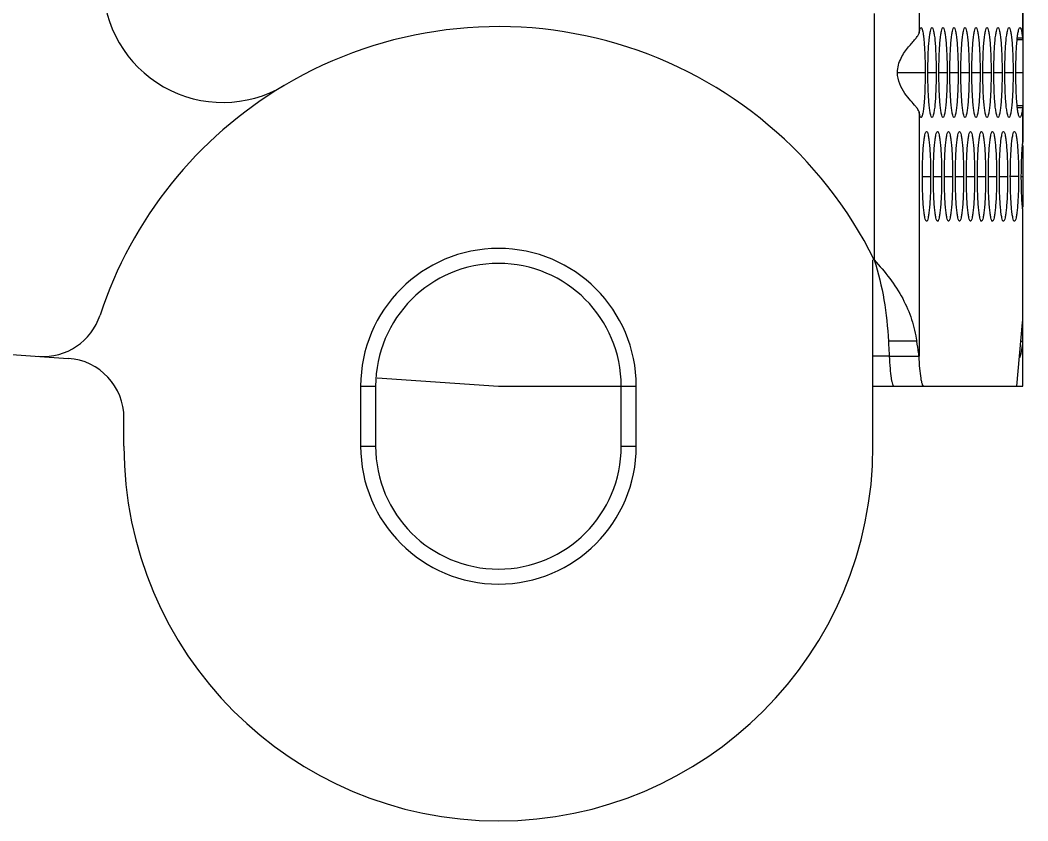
# Model space of a CAD drawing. Header units: millimetres. Extents: x 0 to 2524, y 0 to 1785.
# Drawn here: x 1436.37 to 1470.01, y 1192.47 to 1219.18 of the extents above; entities that cross this region are included whole.
import ezdxf

# ---------------------------------------------------------------- set-up
doc = ezdxf.new("R2010")
doc.units = ezdxf.units.MM
doc.header["$LTSCALE"] = 0.1
doc.layers.get('0').update_dxf_attribs({"lineweight": 13})
doc.layers.get('Defpoints').update_dxf_attribs({"lineweight": 9})
doc.layers.add('标注', color=251, linetype='Continuous', lineweight=9)
doc.styles.get("Standard").update_dxf_attribs({"font": 'arial.ttf'})
doc.dimstyles.new('STANDARD 8.5', dxfattribs={"dimscale": 8.5, "dimtxt": 2.5, "dimasz": 1.5, "dimexe": 0.5, "dimexo": 0.5, "dimgap": 0.5, "dimtad": 1, "dimtoh": 1, "dimdec": 1, "dimzin": 12, "dimdsep": 46, "dimtxsty": 'Standard', "dimcen": 0, "dimclrd": 256, "dimclre": 256, "dimclrt": 256, "dimadec": 0, "dimazin": 0, "dimtp": 0.01, "dimtm": 0.01, "dimtfac": 1, "dimtdec": 1, "dimtofl": 0, "dimtmove": 0, "dimatfit": 3, "dimfxl": 1, "dimtolj": 1, "dimtzin": 4, "dimlwd": -1, "dimlwe": -1, "dimarcsym": 0})

# ---------------------------------------------------------------- blocks, each defined once
blk = doc.blocks.new('*D15')
at = {"layer": 'Defpoints', "color": 0, "transparency": 16777216}
for p in [(1469.84, 1414.968), (1531.24, 1414.968), (1469.84, 1206.968)]:
    blk.add_point(p, dxfattribs=at)
at = {"layer": '标注', "transparency": 16777216}
for p, q in [((1474.09, 1414.968), (1535.49, 1414.968)), ((1531.24, 1219.718), (1531.24, 1402.218)), ((1474.09, 1206.968), (1535.49, 1206.968))]:
    blk.add_line(p, q, dxfattribs=at)
for points in [[(1529.115, 1402.218), (1533.365, 1402.218), (1531.24, 1414.968)], [(1529.115, 1219.718), (1533.365, 1219.718), (1531.24, 1206.968)]]:
    blk.add_solid(points, dxfattribs=at)
at = {"layer": '标注', "transparency": 16777216, "insert": (1516.14, 1310.968), "char_height": 21.25, "attachment_point": 5, "rotation": 90}
blk.add_mtext('\\A1;208', dxfattribs=at)

msp = doc.modelspace()

# ---------------------------------------------------------------- linework, layer by layer
for p, q in [((1466.378, 1220.097), (1466.378, 1218.745)), ((1469.834, 1219.832), (1469.834, 1218.6)), ((1469.84, 1219.763), (1469.84, 1215.111)), ((1464.884, 1219.402), (1464.884, 1211.185)), ((1469.656, 1218.534), (1469.84, 1218.534)), ((1469.664, 1218.6), (1469.834, 1218.6)), ((1465.659, 1217.437), (1466.583, 1217.437)), ((1466.675, 1217.437), (1466.95, 1217.437)), ((1467.042, 1217.437), (1467.317, 1217.437)), ((1467.408, 1217.437), (1467.684, 1217.437)), ((1467.775, 1217.437), (1468.05, 1217.437)), ((1468.142, 1217.437), (1468.417, 1217.437)), ((1468.509, 1217.437), (1468.784, 1217.437)), ((1468.876, 1217.437), (1469.151, 1217.437)), ((1469.243, 1217.437), (1469.518, 1217.437)), ((1469.61, 1217.437), (1469.84, 1217.437)), ((1469.656, 1216.34), (1469.84, 1216.34)), ((1466.378, 1216.129), (1466.378, 1207.978)), ((1469.664, 1216.274), (1469.834, 1216.274)), ((1469.834, 1216.274), (1469.834, 1215.042)), ((1469.84, 1215.007), (1469.84, 1212.939)), ((1466.491, 1213.973), (1466.766, 1213.973)), ((1466.858, 1213.973), (1467.133, 1213.973)), ((1467.225, 1213.973), (1467.5, 1213.973)), ((1467.592, 1213.973), (1467.867, 1213.973)), ((1467.959, 1213.973), (1468.234, 1213.973)), ((1468.326, 1213.973), (1468.601, 1213.973)), ((1468.692, 1213.973), (1468.968, 1213.973)), ((1469.059, 1213.973), (1469.334, 1213.973)), ((1469.701, 1213.973), (1469.426, 1213.973)), ((1469.793, 1213.973), (1469.84, 1213.973)), ((1469.834, 1212.904), (1469.834, 1209.1)), ((1469.84, 1206.968), (1469.84, 1212.835)), ((1464.84, 1204.968), (1464.84, 1211.185)), ((1404.84, 1210.218), (1437.98, 1207.9)), ((1469.639, 1206.968), (1469.834, 1209.1)), ((1466.301, 1208.468), (1465.357, 1208.468)), ((1469.776, 1208.468), (1469.84, 1208.468)), ((1465.383, 1207.968), (1464.84, 1207.968)), ((1465.382, 1207.978), (1466.378, 1207.978)), ((1448.286, 1207.255), (1452.34, 1206.968)), ((1447.74, 1206.968), (1448.24, 1206.968)), ((1447.74, 1206.968), (1447.74, 1204.968)), ((1448.24, 1206.968), (1448.24, 1204.968)), ((1452.34, 1206.968), (1456.94, 1206.968)), ((1456.44, 1204.968), (1456.44, 1206.968)), ((1456.94, 1204.968), (1456.94, 1206.968)), ((1464.84, 1206.968), (1469.84, 1206.968)), ((1439.84, 1204.968), (1439.84, 1205.905)), ((1447.74, 1204.968), (1448.24, 1204.968)), ((1456.44, 1204.968), (1456.94, 1204.968))]:
    msp.add_line(p, q)
for centre, radius, start, end in [((1443.14, 1220.439), 4, 180, 300.7379), ((1452.34, 1204.968), 14, 26.3634, 120.7379), ((1469.477, 1218.534), 0.364, 359.9629, 3.5416), ((1452.34, 1204.968), 14, 120.7507, 161.8042), ((1452.34, 1206.968), 4.6, 0, 180), ((1452.34, 1206.968), 4.1, 0, 180), ((1437.14, 1209.964), 2, 266, 341.8042), ((1469.379, 1209.176), 0.461, 350.4505, 353.5937), ((1469.391, 1209.175), 0.45, 353.5914, 359.986), ((1468.34, 1208.468), 1.5, 338.7498, 0), ((1437.84, 1205.905), 2, 0, 86), ((1452.34, 1204.968), 12.5, 180, 0), ((1452.34, 1204.968), 4.6, 180, 0), ((1452.34, 1204.968), 4.1, 180, 0)]:
    msp.add_arc(centre, radius, start, end)
for points, knots in [([(1465.659, 1217.437), (1465.659, 1217.603), (1465.75, 1217.921), (1466.005, 1218.273), (1466.215, 1218.501), (1466.332, 1218.651), (1466.369, 1218.715), (1466.378, 1218.745)], [0, 0, 0, 0, 0.328302, 0.624267, 0.855243, 0.9388, 1, 1, 1, 1]), ([(1466.378, 1218.745), (1466.386, 1218.793), (1466.399, 1218.856), (1466.421, 1218.92), (1466.438, 1218.937), (1466.445, 1218.937)], [0, 0, 0, 0, 0.703021, 0.89747, 1, 1, 1, 1]), ([(1466.445, 1218.937), (1466.451, 1218.937), (1466.465, 1218.925), (1466.486, 1218.878), (1466.51, 1218.775), (1466.533, 1218.607), (1466.545, 1218.474), (1466.551, 1218.398)], [0, 0, 0, 0, 0.031341, 0.086252, 0.282309, 0.591231, 1, 1, 1, 1]), ([(1466.715, 1218.498), (1466.721, 1218.56), (1466.732, 1218.667), (1466.755, 1218.809), (1466.774, 1218.888), (1466.799, 1218.937), (1466.812, 1218.937)], [0, 0, 0, 0, 0.410576, 0.718662, 0.913663, 1, 1, 1, 1]), ([(1466.812, 1218.937), (1466.825, 1218.937), (1466.85, 1218.888), (1466.869, 1218.809), (1466.893, 1218.667), (1466.912, 1218.485), (1466.928, 1218.26), (1466.945, 1217.906), (1466.95, 1217.628), (1466.95, 1217.437)], [0, 0, 0, 0, 0.025975, 0.084643, 0.177334, 0.30086, 0.450896, 0.621939, 1, 1, 1, 1]), ([(1467.042, 1217.437), (1467.042, 1217.628), (1467.046, 1217.906), (1467.063, 1218.26), (1467.08, 1218.485), (1467.099, 1218.667), (1467.122, 1218.809), (1467.141, 1218.888), (1467.166, 1218.937), (1467.179, 1218.937)], [0, 0, 0, 0, 0.378061, 0.549104, 0.69914, 0.822666, 0.915357, 0.974025, 1, 1, 1, 1]), ([(1467.179, 1218.937), (1467.192, 1218.937), (1467.217, 1218.888), (1467.236, 1218.809), (1467.26, 1218.667), (1467.279, 1218.485), (1467.295, 1218.26), (1467.312, 1217.906), (1467.317, 1217.628), (1467.317, 1217.437)], [0, 0, 0, 0, 0.025975, 0.084643, 0.177334, 0.30086, 0.450896, 0.621939, 1, 1, 1, 1]), ([(1467.408, 1217.437), (1467.408, 1217.628), (1467.413, 1217.906), (1467.43, 1218.26), (1467.446, 1218.485), (1467.465, 1218.667), (1467.489, 1218.809), (1467.508, 1218.888), (1467.533, 1218.937), (1467.546, 1218.937)], [0, 0, 0, 0, 0.378061, 0.549104, 0.69914, 0.822666, 0.915357, 0.974025, 1, 1, 1, 1]), ([(1467.546, 1218.937), (1467.559, 1218.937), (1467.584, 1218.888), (1467.603, 1218.809), (1467.626, 1218.667), (1467.645, 1218.485), (1467.662, 1218.26), (1467.679, 1217.906), (1467.684, 1217.628), (1467.684, 1217.437)], [0, 0, 0, 0, 0.025975, 0.084643, 0.177334, 0.30086, 0.450896, 0.621939, 1, 1, 1, 1]), ([(1467.775, 1217.437), (1467.775, 1217.628), (1467.78, 1217.906), (1467.797, 1218.26), (1467.813, 1218.485), (1467.832, 1218.667), (1467.856, 1218.809), (1467.875, 1218.888), (1467.9, 1218.937), (1467.913, 1218.937)], [0, 0, 0, 0, 0.378061, 0.549104, 0.69914, 0.822666, 0.915357, 0.974025, 1, 1, 1, 1]), ([(1467.913, 1218.937), (1467.926, 1218.937), (1467.951, 1218.888), (1467.97, 1218.809), (1467.993, 1218.667), (1468.012, 1218.485), (1468.029, 1218.26), (1468.046, 1217.906), (1468.05, 1217.628), (1468.05, 1217.437)], [0, 0, 0, 0, 0.025975, 0.084643, 0.177334, 0.30086, 0.450896, 0.621939, 1, 1, 1, 1]), ([(1468.142, 1217.437), (1468.142, 1217.628), (1468.147, 1217.906), (1468.164, 1218.26), (1468.18, 1218.485), (1468.199, 1218.667), (1468.223, 1218.809), (1468.242, 1218.888), (1468.267, 1218.937), (1468.28, 1218.937)], [0, 0, 0, 0, 0.378061, 0.549104, 0.69914, 0.822666, 0.915357, 0.974025, 1, 1, 1, 1]), ([(1468.28, 1218.937), (1468.293, 1218.937), (1468.318, 1218.888), (1468.336, 1218.809), (1468.36, 1218.667), (1468.379, 1218.485), (1468.396, 1218.26), (1468.413, 1217.906), (1468.417, 1217.628), (1468.417, 1217.437)], [0, 0, 0, 0, 0.025975, 0.084643, 0.177334, 0.30086, 0.450896, 0.621939, 1, 1, 1, 1]), ([(1468.509, 1217.437), (1468.509, 1217.628), (1468.514, 1217.906), (1468.53, 1218.26), (1468.547, 1218.485), (1468.566, 1218.667), (1468.59, 1218.809), (1468.609, 1218.888), (1468.633, 1218.937), (1468.647, 1218.937)], [0, 0, 0, 0, 0.378061, 0.549104, 0.69914, 0.822666, 0.915357, 0.974025, 1, 1, 1, 1]), ([(1468.647, 1218.937), (1468.66, 1218.937), (1468.684, 1218.888), (1468.703, 1218.809), (1468.727, 1218.667), (1468.746, 1218.485), (1468.763, 1218.26), (1468.779, 1217.906), (1468.784, 1217.628), (1468.784, 1217.437)], [0, 0, 0, 0, 0.025975, 0.084643, 0.177334, 0.30086, 0.450896, 0.621939, 1, 1, 1, 1]), ([(1468.876, 1217.437), (1468.876, 1217.628), (1468.881, 1217.906), (1468.897, 1218.26), (1468.914, 1218.485), (1468.933, 1218.667), (1468.957, 1218.809), (1468.976, 1218.888), (1469, 1218.937), (1469.013, 1218.937)], [0, 0, 0, 0, 0.378061, 0.549104, 0.69914, 0.822666, 0.915357, 0.974025, 1, 1, 1, 1]), ([(1469.013, 1218.937), (1469.027, 1218.937), (1469.051, 1218.888), (1469.07, 1218.809), (1469.094, 1218.667), (1469.113, 1218.485), (1469.13, 1218.26), (1469.146, 1217.906), (1469.151, 1217.628), (1469.151, 1217.437)], [0, 0, 0, 0, 0.025975, 0.084643, 0.177334, 0.30086, 0.450896, 0.621939, 1, 1, 1, 1]), ([(1469.243, 1217.437), (1469.243, 1217.628), (1469.247, 1217.906), (1469.264, 1218.26), (1469.281, 1218.485), (1469.3, 1218.667), (1469.324, 1218.809), (1469.342, 1218.888), (1469.367, 1218.937), (1469.38, 1218.937)], [0, 0, 0, 0, 0.378061, 0.549104, 0.69914, 0.822666, 0.915357, 0.974025, 1, 1, 1, 1]), ([(1469.38, 1218.937), (1469.393, 1218.937), (1469.418, 1218.888), (1469.437, 1218.809), (1469.461, 1218.667), (1469.48, 1218.485), (1469.496, 1218.26), (1469.513, 1217.906), (1469.518, 1217.628), (1469.518, 1217.437)], [0, 0, 0, 0, 0.025975, 0.084643, 0.177334, 0.30086, 0.450896, 0.621939, 1, 1, 1, 1]), ([(1469.61, 1217.437), (1469.61, 1217.628), (1469.614, 1217.907), (1469.631, 1218.26), (1469.648, 1218.485), (1469.667, 1218.668), (1469.69, 1218.809), (1469.709, 1218.888), (1469.734, 1218.937), (1469.747, 1218.937)], [0, 0, 0, 0, 0.378091, 0.549102, 0.699135, 0.822703, 0.915354, 0.974034, 1, 1, 1, 1]), ([(1469.747, 1218.937), (1469.758, 1218.937), (1469.78, 1218.902), (1469.797, 1218.839), (1469.818, 1218.731), (1469.829, 1218.648), (1469.834, 1218.6)], [0, 0, 0, 0, 0.09025, 0.284512, 0.590784, 1, 1, 1, 1]), ([(1466.551, 1218.398), (1466.556, 1218.327), (1466.576, 1218.007), (1466.583, 1217.686), (1466.583, 1217.437)], [0, 0, 0, 0, 0.222586, 1, 1, 1, 1]), ([(1466.675, 1217.437), (1466.675, 1217.534), (1466.678, 1217.888), (1466.691, 1218.242), (1466.715, 1218.498)], [0, 0, 0, 0, 0.275098, 1, 1, 1, 1]), ([(1466.27, 1216.302), (1466.216, 1216.368), (1466.089, 1216.509), (1465.892, 1216.749), (1465.712, 1217.058), (1465.659, 1217.309), (1465.659, 1217.437)], [0, 0, 0, 0, 0.191634, 0.432587, 0.707752, 1, 1, 1, 1]), ([(1466.583, 1217.437), (1466.583, 1217.351), (1466.58, 1217.03), (1466.569, 1216.71), (1466.551, 1216.476)], [0, 0, 0, 0, 0.269371, 1, 1, 1, 1]), ([(1466.715, 1216.376), (1466.708, 1216.452), (1466.682, 1216.805), (1466.675, 1217.159), (1466.675, 1217.437)], [0, 0, 0, 0, 0.214618, 1, 1, 1, 1]), ([(1466.95, 1217.437), (1466.95, 1217.246), (1466.945, 1216.968), (1466.928, 1216.614), (1466.912, 1216.389), (1466.893, 1216.207), (1466.869, 1216.065), (1466.85, 1215.986), (1466.825, 1215.937), (1466.812, 1215.937)], [0, 0, 0, 0, 0.378061, 0.549104, 0.69914, 0.822666, 0.915357, 0.974025, 1, 1, 1, 1]), ([(1467.179, 1215.937), (1467.166, 1215.937), (1467.141, 1215.986), (1467.122, 1216.065), (1467.099, 1216.207), (1467.08, 1216.389), (1467.063, 1216.614), (1467.046, 1216.968), (1467.042, 1217.246), (1467.042, 1217.437)], [0, 0, 0, 0, 0.025975, 0.084643, 0.177334, 0.30086, 0.450896, 0.621939, 1, 1, 1, 1]), ([(1467.317, 1217.437), (1467.317, 1217.246), (1467.312, 1216.968), (1467.295, 1216.614), (1467.279, 1216.389), (1467.26, 1216.207), (1467.236, 1216.065), (1467.217, 1215.986), (1467.192, 1215.937), (1467.179, 1215.937)], [0, 0, 0, 0, 0.378061, 0.549104, 0.69914, 0.822666, 0.915357, 0.974025, 1, 1, 1, 1]), ([(1467.546, 1215.937), (1467.533, 1215.937), (1467.508, 1215.986), (1467.489, 1216.065), (1467.465, 1216.207), (1467.446, 1216.389), (1467.43, 1216.614), (1467.413, 1216.968), (1467.408, 1217.246), (1467.408, 1217.437)], [0, 0, 0, 0, 0.025975, 0.084643, 0.177334, 0.30086, 0.450896, 0.621939, 1, 1, 1, 1]), ([(1467.684, 1217.437), (1467.684, 1217.246), (1467.679, 1216.968), (1467.662, 1216.614), (1467.645, 1216.389), (1467.626, 1216.207), (1467.603, 1216.065), (1467.584, 1215.986), (1467.559, 1215.937), (1467.546, 1215.937)], [0, 0, 0, 0, 0.378061, 0.549104, 0.69914, 0.822666, 0.915357, 0.974025, 1, 1, 1, 1]), ([(1467.913, 1215.937), (1467.9, 1215.937), (1467.875, 1215.986), (1467.856, 1216.065), (1467.832, 1216.207), (1467.813, 1216.389), (1467.797, 1216.614), (1467.78, 1216.968), (1467.775, 1217.246), (1467.775, 1217.437)], [0, 0, 0, 0, 0.025975, 0.084643, 0.177334, 0.30086, 0.450896, 0.621939, 1, 1, 1, 1]), ([(1468.05, 1217.437), (1468.05, 1217.246), (1468.046, 1216.968), (1468.029, 1216.614), (1468.012, 1216.389), (1467.993, 1216.207), (1467.97, 1216.065), (1467.951, 1215.986), (1467.926, 1215.937), (1467.913, 1215.937)], [0, 0, 0, 0, 0.378061, 0.549104, 0.69914, 0.822666, 0.915357, 0.974025, 1, 1, 1, 1]), ([(1468.28, 1215.937), (1468.267, 1215.937), (1468.242, 1215.986), (1468.223, 1216.065), (1468.199, 1216.207), (1468.18, 1216.389), (1468.164, 1216.614), (1468.147, 1216.968), (1468.142, 1217.246), (1468.142, 1217.437)], [0, 0, 0, 0, 0.025975, 0.084643, 0.177334, 0.30086, 0.450896, 0.621939, 1, 1, 1, 1]), ([(1468.417, 1217.437), (1468.417, 1217.246), (1468.413, 1216.968), (1468.396, 1216.614), (1468.379, 1216.389), (1468.36, 1216.207), (1468.336, 1216.065), (1468.318, 1215.986), (1468.293, 1215.937), (1468.28, 1215.937)], [0, 0, 0, 0, 0.378061, 0.549104, 0.69914, 0.822666, 0.915357, 0.974025, 1, 1, 1, 1]), ([(1468.647, 1215.937), (1468.633, 1215.937), (1468.609, 1215.986), (1468.59, 1216.065), (1468.566, 1216.207), (1468.547, 1216.389), (1468.53, 1216.614), (1468.514, 1216.968), (1468.509, 1217.246), (1468.509, 1217.437)], [0, 0, 0, 0, 0.025975, 0.084643, 0.177334, 0.30086, 0.450896, 0.621939, 1, 1, 1, 1]), ([(1468.784, 1217.437), (1468.784, 1217.246), (1468.779, 1216.968), (1468.763, 1216.614), (1468.746, 1216.389), (1468.727, 1216.207), (1468.703, 1216.065), (1468.684, 1215.986), (1468.66, 1215.937), (1468.647, 1215.937)], [0, 0, 0, 0, 0.378061, 0.549104, 0.69914, 0.822666, 0.915357, 0.974025, 1, 1, 1, 1]), ([(1469.013, 1215.937), (1469, 1215.937), (1468.976, 1215.986), (1468.957, 1216.065), (1468.933, 1216.207), (1468.914, 1216.389), (1468.897, 1216.614), (1468.881, 1216.968), (1468.876, 1217.246), (1468.876, 1217.437)], [0, 0, 0, 0, 0.025975, 0.084643, 0.177334, 0.30086, 0.450896, 0.621939, 1, 1, 1, 1]), ([(1469.151, 1217.437), (1469.151, 1217.246), (1469.146, 1216.968), (1469.13, 1216.614), (1469.113, 1216.389), (1469.094, 1216.207), (1469.07, 1216.065), (1469.051, 1215.986), (1469.027, 1215.937), (1469.013, 1215.937)], [0, 0, 0, 0, 0.378061, 0.549104, 0.69914, 0.822666, 0.915357, 0.974025, 1, 1, 1, 1]), ([(1469.38, 1215.937), (1469.367, 1215.937), (1469.342, 1215.986), (1469.324, 1216.065), (1469.3, 1216.207), (1469.281, 1216.389), (1469.264, 1216.614), (1469.247, 1216.968), (1469.243, 1217.246), (1469.243, 1217.437)], [0, 0, 0, 0, 0.025975, 0.084643, 0.177334, 0.30086, 0.450896, 0.621939, 1, 1, 1, 1]), ([(1469.518, 1217.437), (1469.518, 1217.246), (1469.513, 1216.968), (1469.496, 1216.614), (1469.48, 1216.389), (1469.461, 1216.207), (1469.437, 1216.065), (1469.418, 1215.986), (1469.393, 1215.937), (1469.38, 1215.937)], [0, 0, 0, 0, 0.378061, 0.549104, 0.69914, 0.822666, 0.915357, 0.974025, 1, 1, 1, 1]), ([(1469.747, 1215.937), (1469.734, 1215.937), (1469.709, 1215.986), (1469.69, 1216.065), (1469.667, 1216.207), (1469.648, 1216.389), (1469.631, 1216.614), (1469.614, 1216.968), (1469.61, 1217.246), (1469.61, 1217.437)], [0, 0, 0, 0, 0.025966, 0.084646, 0.177297, 0.300865, 0.450898, 0.621909, 1, 1, 1, 1]), ([(1466.378, 1216.129), (1466.37, 1216.157), (1466.336, 1216.218), (1466.294, 1216.272), (1466.27, 1216.302)], [0, 0, 0, 0, 0.425703, 1, 1, 1, 1]), ([(1466.551, 1216.476), (1466.545, 1216.4), (1466.533, 1216.267), (1466.51, 1216.099), (1466.486, 1215.996), (1466.465, 1215.949), (1466.451, 1215.937), (1466.445, 1215.937)], [0, 0, 0, 0, 0.408769, 0.717691, 0.913748, 0.968659, 1, 1, 1, 1]), ([(1466.812, 1215.937), (1466.799, 1215.937), (1466.774, 1215.986), (1466.755, 1216.065), (1466.732, 1216.207), (1466.721, 1216.314), (1466.715, 1216.376)], [0, 0, 0, 0, 0.086337, 0.281338, 0.589424, 1, 1, 1, 1]), ([(1466.445, 1215.937), (1466.438, 1215.937), (1466.421, 1215.954), (1466.399, 1216.018), (1466.386, 1216.081), (1466.378, 1216.129)], [0, 0, 0, 0, 0.10253, 0.296979, 1, 1, 1, 1]), ([(1469.789, 1216.008), (1469.784, 1215.99), (1469.777, 1215.965), (1469.756, 1215.937), (1469.747, 1215.937)], [0, 0, 0, 0, 0.6731, 1, 1, 1, 1]), ([(1469.834, 1216.274), (1469.831, 1216.247), (1469.82, 1216.157), (1469.806, 1216.068), (1469.789, 1216.008)], [0, 0, 0, 0, 0.31058, 1, 1, 1, 1]), ([(1466.491, 1213.973), (1466.491, 1214.164), (1466.496, 1214.442), (1466.513, 1214.796), (1466.529, 1215.021), (1466.548, 1215.203), (1466.572, 1215.345), (1466.591, 1215.424), (1466.616, 1215.473), (1466.629, 1215.473)], [0, 0, 0, 0, 0.378061, 0.549104, 0.69914, 0.822666, 0.915357, 0.974025, 1, 1, 1, 1]), ([(1466.629, 1215.473), (1466.642, 1215.473), (1466.667, 1215.424), (1466.685, 1215.345), (1466.709, 1215.203), (1466.728, 1215.021), (1466.745, 1214.796), (1466.762, 1214.442), (1466.766, 1214.164), (1466.766, 1213.973)], [0, 0, 0, 0, 0.025975, 0.084643, 0.177334, 0.30086, 0.450896, 0.621939, 1, 1, 1, 1]), ([(1466.858, 1213.973), (1466.858, 1214.164), (1466.863, 1214.442), (1466.88, 1214.796), (1466.896, 1215.021), (1466.915, 1215.203), (1466.939, 1215.345), (1466.958, 1215.424), (1466.982, 1215.473), (1466.996, 1215.473)], [0, 0, 0, 0, 0.378061, 0.549104, 0.69914, 0.822666, 0.915357, 0.974025, 1, 1, 1, 1]), ([(1466.996, 1215.473), (1467.009, 1215.473), (1467.034, 1215.424), (1467.052, 1215.345), (1467.076, 1215.203), (1467.095, 1215.021), (1467.112, 1214.796), (1467.129, 1214.442), (1467.133, 1214.164), (1467.133, 1213.973)], [0, 0, 0, 0, 0.025975, 0.084643, 0.177334, 0.30086, 0.450896, 0.621939, 1, 1, 1, 1]), ([(1467.225, 1213.973), (1467.225, 1214.164), (1467.23, 1214.442), (1467.246, 1214.796), (1467.263, 1215.021), (1467.282, 1215.203), (1467.306, 1215.345), (1467.325, 1215.424), (1467.349, 1215.473), (1467.363, 1215.473)], [0, 0, 0, 0, 0.378061, 0.549104, 0.69914, 0.822666, 0.915357, 0.974025, 1, 1, 1, 1]), ([(1467.363, 1215.473), (1467.376, 1215.473), (1467.4, 1215.424), (1467.419, 1215.345), (1467.443, 1215.203), (1467.462, 1215.021), (1467.479, 1214.796), (1467.495, 1214.442), (1467.5, 1214.164), (1467.5, 1213.973)], [0, 0, 0, 0, 0.025975, 0.084643, 0.177334, 0.30086, 0.450896, 0.621939, 1, 1, 1, 1]), ([(1467.592, 1213.973), (1467.592, 1214.164), (1467.596, 1214.442), (1467.613, 1214.796), (1467.63, 1215.021), (1467.649, 1215.203), (1467.673, 1215.345), (1467.692, 1215.424), (1467.716, 1215.473), (1467.729, 1215.473)], [0, 0, 0, 0, 0.378061, 0.549104, 0.69914, 0.822666, 0.915357, 0.974025, 1, 1, 1, 1]), ([(1467.729, 1215.473), (1467.743, 1215.473), (1467.767, 1215.424), (1467.786, 1215.345), (1467.81, 1215.203), (1467.829, 1215.021), (1467.845, 1214.796), (1467.862, 1214.442), (1467.867, 1214.164), (1467.867, 1213.973)], [0, 0, 0, 0, 0.025975, 0.084643, 0.177334, 0.30086, 0.450896, 0.621939, 1, 1, 1, 1]), ([(1467.959, 1213.973), (1467.959, 1214.164), (1467.963, 1214.442), (1467.98, 1214.796), (1467.997, 1215.021), (1468.016, 1215.203), (1468.04, 1215.345), (1468.058, 1215.424), (1468.083, 1215.473), (1468.096, 1215.473)], [0, 0, 0, 0, 0.378061, 0.549104, 0.69914, 0.822666, 0.915357, 0.974025, 1, 1, 1, 1]), ([(1468.096, 1215.473), (1468.109, 1215.473), (1468.134, 1215.424), (1468.153, 1215.345), (1468.177, 1215.203), (1468.196, 1215.021), (1468.212, 1214.796), (1468.229, 1214.442), (1468.234, 1214.164), (1468.234, 1213.973)], [0, 0, 0, 0, 0.025975, 0.084643, 0.177334, 0.30086, 0.450896, 0.621939, 1, 1, 1, 1]), ([(1468.326, 1213.973), (1468.326, 1214.164), (1468.33, 1214.442), (1468.347, 1214.796), (1468.364, 1215.021), (1468.383, 1215.203), (1468.406, 1215.345), (1468.425, 1215.424), (1468.45, 1215.473), (1468.463, 1215.473)], [0, 0, 0, 0, 0.378061, 0.549104, 0.69914, 0.822666, 0.915357, 0.974025, 1, 1, 1, 1]), ([(1468.463, 1215.473), (1468.476, 1215.473), (1468.501, 1215.424), (1468.52, 1215.345), (1468.544, 1215.203), (1468.563, 1215.021), (1468.579, 1214.796), (1468.596, 1214.442), (1468.601, 1214.164), (1468.601, 1213.973)], [0, 0, 0, 0, 0.025975, 0.084643, 0.177334, 0.30086, 0.450896, 0.621939, 1, 1, 1, 1]), ([(1468.692, 1213.973), (1468.692, 1214.164), (1468.697, 1214.442), (1468.714, 1214.796), (1468.731, 1215.021), (1468.75, 1215.203), (1468.773, 1215.345), (1468.792, 1215.424), (1468.817, 1215.473), (1468.83, 1215.473)], [0, 0, 0, 0, 0.378061, 0.549104, 0.69914, 0.822666, 0.915357, 0.974025, 1, 1, 1, 1]), ([(1468.83, 1215.473), (1468.843, 1215.473), (1468.868, 1215.424), (1468.887, 1215.345), (1468.91, 1215.203), (1468.929, 1215.021), (1468.946, 1214.796), (1468.963, 1214.442), (1468.968, 1214.164), (1468.968, 1213.973)], [0, 0, 0, 0, 0.025975, 0.084643, 0.177334, 0.30086, 0.450896, 0.621939, 1, 1, 1, 1]), ([(1469.059, 1213.973), (1469.059, 1214.164), (1469.064, 1214.442), (1469.081, 1214.796), (1469.097, 1215.021), (1469.116, 1215.203), (1469.14, 1215.345), (1469.159, 1215.424), (1469.184, 1215.473), (1469.197, 1215.473)], [0, 0, 0, 0, 0.378061, 0.549104, 0.69914, 0.822666, 0.915357, 0.974025, 1, 1, 1, 1]), ([(1469.197, 1215.473), (1469.21, 1215.473), (1469.235, 1215.424), (1469.254, 1215.345), (1469.277, 1215.203), (1469.296, 1215.021), (1469.313, 1214.796), (1469.33, 1214.442), (1469.334, 1214.164), (1469.334, 1213.973)], [0, 0, 0, 0, 0.025975, 0.084643, 0.177334, 0.30086, 0.450896, 0.621939, 1, 1, 1, 1]), ([(1469.426, 1213.973), (1469.426, 1214.164), (1469.431, 1214.442), (1469.448, 1214.796), (1469.464, 1215.021), (1469.483, 1215.203), (1469.507, 1215.345), (1469.526, 1215.424), (1469.551, 1215.473), (1469.564, 1215.473)], [0, 0, 0, 0, 0.378061, 0.549104, 0.69914, 0.822666, 0.915357, 0.974025, 1, 1, 1, 1]), ([(1469.564, 1215.473), (1469.577, 1215.473), (1469.602, 1215.424), (1469.62, 1215.345), (1469.644, 1215.203), (1469.663, 1215.021), (1469.68, 1214.796), (1469.697, 1214.442), (1469.701, 1214.164), (1469.701, 1213.973)], [0, 0, 0, 0, 0.025975, 0.084643, 0.177334, 0.30086, 0.450896, 0.621939, 1, 1, 1, 1]), ([(1469.812, 1214.729), (1469.813, 1214.757), (1469.819, 1214.862), (1469.827, 1214.966), (1469.834, 1215.042)], [0, 0, 0, 0, 0.268693, 1, 1, 1, 1]), ([(1469.793, 1213.973), (1469.793, 1214.039), (1469.795, 1214.291), (1469.802, 1214.543), (1469.812, 1214.729)], [0, 0, 0, 0, 0.260947, 1, 1, 1, 1]), ([(1466.629, 1212.473), (1466.616, 1212.473), (1466.591, 1212.522), (1466.572, 1212.601), (1466.548, 1212.742), (1466.529, 1212.925), (1466.513, 1213.15), (1466.496, 1213.503), (1466.491, 1213.782), (1466.491, 1213.973)], [0, 0, 0, 0, 0.025975, 0.084643, 0.177334, 0.30086, 0.450896, 0.621939, 1, 1, 1, 1]), ([(1466.766, 1213.973), (1466.766, 1213.782), (1466.762, 1213.503), (1466.745, 1213.15), (1466.728, 1212.925), (1466.709, 1212.742), (1466.685, 1212.601), (1466.667, 1212.522), (1466.642, 1212.473), (1466.629, 1212.473)], [0, 0, 0, 0, 0.378061, 0.549104, 0.69914, 0.822666, 0.915357, 0.974025, 1, 1, 1, 1]), ([(1466.996, 1212.473), (1466.982, 1212.473), (1466.958, 1212.522), (1466.939, 1212.601), (1466.915, 1212.742), (1466.896, 1212.925), (1466.88, 1213.15), (1466.863, 1213.503), (1466.858, 1213.782), (1466.858, 1213.973)], [0, 0, 0, 0, 0.025975, 0.084643, 0.177334, 0.30086, 0.450896, 0.621939, 1, 1, 1, 1]), ([(1467.133, 1213.973), (1467.133, 1213.782), (1467.129, 1213.503), (1467.112, 1213.15), (1467.095, 1212.925), (1467.076, 1212.742), (1467.052, 1212.601), (1467.034, 1212.522), (1467.009, 1212.473), (1466.996, 1212.473)], [0, 0, 0, 0, 0.378061, 0.549104, 0.69914, 0.822666, 0.915357, 0.974025, 1, 1, 1, 1]), ([(1467.363, 1212.473), (1467.349, 1212.473), (1467.325, 1212.522), (1467.306, 1212.601), (1467.282, 1212.742), (1467.263, 1212.925), (1467.246, 1213.15), (1467.23, 1213.503), (1467.225, 1213.782), (1467.225, 1213.973)], [0, 0, 0, 0, 0.025975, 0.084643, 0.177334, 0.30086, 0.450896, 0.621939, 1, 1, 1, 1]), ([(1467.5, 1213.973), (1467.5, 1213.782), (1467.495, 1213.503), (1467.479, 1213.15), (1467.462, 1212.925), (1467.443, 1212.742), (1467.419, 1212.601), (1467.4, 1212.522), (1467.376, 1212.473), (1467.363, 1212.473)], [0, 0, 0, 0, 0.378061, 0.549104, 0.69914, 0.822666, 0.915357, 0.974025, 1, 1, 1, 1]), ([(1467.729, 1212.473), (1467.716, 1212.473), (1467.692, 1212.522), (1467.673, 1212.601), (1467.649, 1212.742), (1467.63, 1212.925), (1467.613, 1213.15), (1467.596, 1213.503), (1467.592, 1213.782), (1467.592, 1213.973)], [0, 0, 0, 0, 0.025975, 0.084643, 0.177334, 0.30086, 0.450896, 0.621939, 1, 1, 1, 1]), ([(1467.867, 1213.973), (1467.867, 1213.782), (1467.862, 1213.503), (1467.845, 1213.15), (1467.829, 1212.925), (1467.81, 1212.742), (1467.786, 1212.601), (1467.767, 1212.522), (1467.743, 1212.473), (1467.729, 1212.473)], [0, 0, 0, 0, 0.378061, 0.549104, 0.69914, 0.822666, 0.915357, 0.974025, 1, 1, 1, 1]), ([(1468.096, 1212.473), (1468.083, 1212.473), (1468.058, 1212.522), (1468.04, 1212.601), (1468.016, 1212.742), (1467.997, 1212.925), (1467.98, 1213.15), (1467.963, 1213.503), (1467.959, 1213.782), (1467.959, 1213.973)], [0, 0, 0, 0, 0.025975, 0.084643, 0.177334, 0.30086, 0.450896, 0.621939, 1, 1, 1, 1]), ([(1468.234, 1213.973), (1468.234, 1213.782), (1468.229, 1213.503), (1468.212, 1213.15), (1468.196, 1212.925), (1468.177, 1212.742), (1468.153, 1212.601), (1468.134, 1212.522), (1468.109, 1212.473), (1468.096, 1212.473)], [0, 0, 0, 0, 0.378061, 0.549104, 0.69914, 0.822666, 0.915357, 0.974025, 1, 1, 1, 1]), ([(1468.463, 1212.473), (1468.45, 1212.473), (1468.425, 1212.522), (1468.406, 1212.601), (1468.383, 1212.742), (1468.364, 1212.925), (1468.347, 1213.15), (1468.33, 1213.503), (1468.326, 1213.782), (1468.326, 1213.973)], [0, 0, 0, 0, 0.025975, 0.084643, 0.177334, 0.30086, 0.450896, 0.621939, 1, 1, 1, 1]), ([(1468.601, 1213.973), (1468.601, 1213.782), (1468.596, 1213.503), (1468.579, 1213.15), (1468.563, 1212.925), (1468.544, 1212.742), (1468.52, 1212.601), (1468.501, 1212.522), (1468.476, 1212.473), (1468.463, 1212.473)], [0, 0, 0, 0, 0.378061, 0.549104, 0.69914, 0.822666, 0.915357, 0.974025, 1, 1, 1, 1]), ([(1468.83, 1212.473), (1468.817, 1212.473), (1468.792, 1212.522), (1468.773, 1212.601), (1468.75, 1212.742), (1468.731, 1212.925), (1468.714, 1213.15), (1468.697, 1213.503), (1468.692, 1213.782), (1468.692, 1213.973)], [0, 0, 0, 0, 0.025975, 0.084643, 0.177334, 0.30086, 0.450896, 0.621939, 1, 1, 1, 1]), ([(1468.968, 1213.973), (1468.968, 1213.782), (1468.963, 1213.503), (1468.946, 1213.15), (1468.929, 1212.925), (1468.91, 1212.742), (1468.887, 1212.601), (1468.868, 1212.522), (1468.843, 1212.473), (1468.83, 1212.473)], [0, 0, 0, 0, 0.378061, 0.549104, 0.69914, 0.822666, 0.915357, 0.974025, 1, 1, 1, 1]), ([(1469.197, 1212.473), (1469.184, 1212.473), (1469.159, 1212.522), (1469.14, 1212.601), (1469.116, 1212.742), (1469.097, 1212.925), (1469.081, 1213.15), (1469.064, 1213.503), (1469.059, 1213.782), (1469.059, 1213.973)], [0, 0, 0, 0, 0.025975, 0.084643, 0.177334, 0.30086, 0.450896, 0.621939, 1, 1, 1, 1]), ([(1469.334, 1213.973), (1469.334, 1213.782), (1469.33, 1213.503), (1469.313, 1213.15), (1469.296, 1212.925), (1469.277, 1212.742), (1469.254, 1212.601), (1469.235, 1212.522), (1469.21, 1212.473), (1469.197, 1212.473)], [0, 0, 0, 0, 0.378061, 0.549104, 0.69914, 0.822666, 0.915357, 0.974025, 1, 1, 1, 1]), ([(1469.564, 1212.473), (1469.551, 1212.473), (1469.526, 1212.522), (1469.507, 1212.601), (1469.483, 1212.742), (1469.464, 1212.925), (1469.448, 1213.15), (1469.431, 1213.503), (1469.426, 1213.782), (1469.426, 1213.973)], [0, 0, 0, 0, 0.025975, 0.084643, 0.177334, 0.30086, 0.450896, 0.621939, 1, 1, 1, 1]), ([(1469.701, 1213.973), (1469.701, 1213.782), (1469.697, 1213.503), (1469.68, 1213.15), (1469.663, 1212.925), (1469.644, 1212.742), (1469.62, 1212.601), (1469.602, 1212.522), (1469.577, 1212.473), (1469.564, 1212.473)], [0, 0, 0, 0, 0.378061, 0.549104, 0.69914, 0.822666, 0.915357, 0.974025, 1, 1, 1, 1]), ([(1469.812, 1213.217), (1469.809, 1213.276), (1469.797, 1213.528), (1469.793, 1213.78), (1469.793, 1213.973)], [0, 0, 0, 0, 0.234472, 1, 1, 1, 1]), ([(1469.834, 1212.904), (1469.832, 1212.928), (1469.823, 1213.032), (1469.816, 1213.136), (1469.812, 1213.217)], [0, 0, 0, 0, 0.23003, 1, 1, 1, 1]), ([(1464.884, 1211.185), (1465.243, 1210.789), (1465.74, 1210.164), (1466.151, 1209.207), (1466.263, 1208.714), (1466.301, 1208.468)], [0, 0, 0, 0, 0.515496, 0.759002, 1, 1, 1, 1]), ([(1464.884, 1211.185), (1465.017, 1210.747), (1465.244, 1209.851), (1465.333, 1208.931), (1465.357, 1208.468)], [0, 0, 0, 0, 0.496077, 1, 1, 1, 1]), ([(1465.357, 1208.468), (1465.359, 1208.425), (1465.368, 1208.262), (1465.378, 1208.099), (1465.382, 1207.978)], [0, 0, 0, 0, 0.259576, 1, 1, 1, 1]), ([(1466.378, 1207.978), (1466.374, 1208.015), (1466.353, 1208.179), (1466.321, 1208.341), (1466.301, 1208.468)], [0, 0, 0, 0, 0.223819, 1, 1, 1, 1]), ([(1465.382, 1207.978), (1465.39, 1207.838), (1465.406, 1207.591), (1465.437, 1207.305), (1465.467, 1207.132), (1465.49, 1207.046), (1465.509, 1206.993), (1465.532, 1206.968), (1465.542, 1206.968)], [0, 0, 0, 0, 0.40463, 0.716795, 0.831572, 0.916587, 0.971381, 1, 1, 1, 1]), ([(1466.537, 1206.968), (1466.528, 1206.968), (1466.505, 1206.993), (1466.486, 1207.046), (1466.463, 1207.132), (1466.433, 1207.305), (1466.402, 1207.591), (1466.385, 1207.838), (1466.378, 1207.978)], [0, 0, 0, 0, 0.028619, 0.083413, 0.168428, 0.283205, 0.59537, 1, 1, 1, 1])]:
    msp.add_open_spline(points, degree=3, knots=knots)
for points in [[(1469.834, 1218.6), (1469.837, 1218.585), (1469.839, 1218.571), (1469.84, 1218.557)], [(1469.84, 1216.34), (1469.84, 1216.318), (1469.839, 1216.296), (1469.834, 1216.274)], [(1469.834, 1215.042), (1469.838, 1215.065), (1469.84, 1215.088), (1469.84, 1215.111)], [(1469.84, 1212.835), (1469.84, 1212.858), (1469.838, 1212.881), (1469.834, 1212.904)]]:
    msp.add_open_spline(points, degree=3)

# ---------------------------------------------------------------- dimensions: what is measured, and where the dimension line sits
at = {"layer": '标注'}
dim = msp.add_linear_dim(base=(1531.24, 1414.968), p1=(1469.84, 1206.968), p2=(1469.84, 1414.968), angle=90, dimstyle='STANDARD 8.5', dxfattribs=at)
dim.commit()
dim.dimension.update_dxf_attribs({"geometry": '*D15', "text_midpoint": (1516.14, 1310.968)})

doc.saveas('drawing.dxf')
